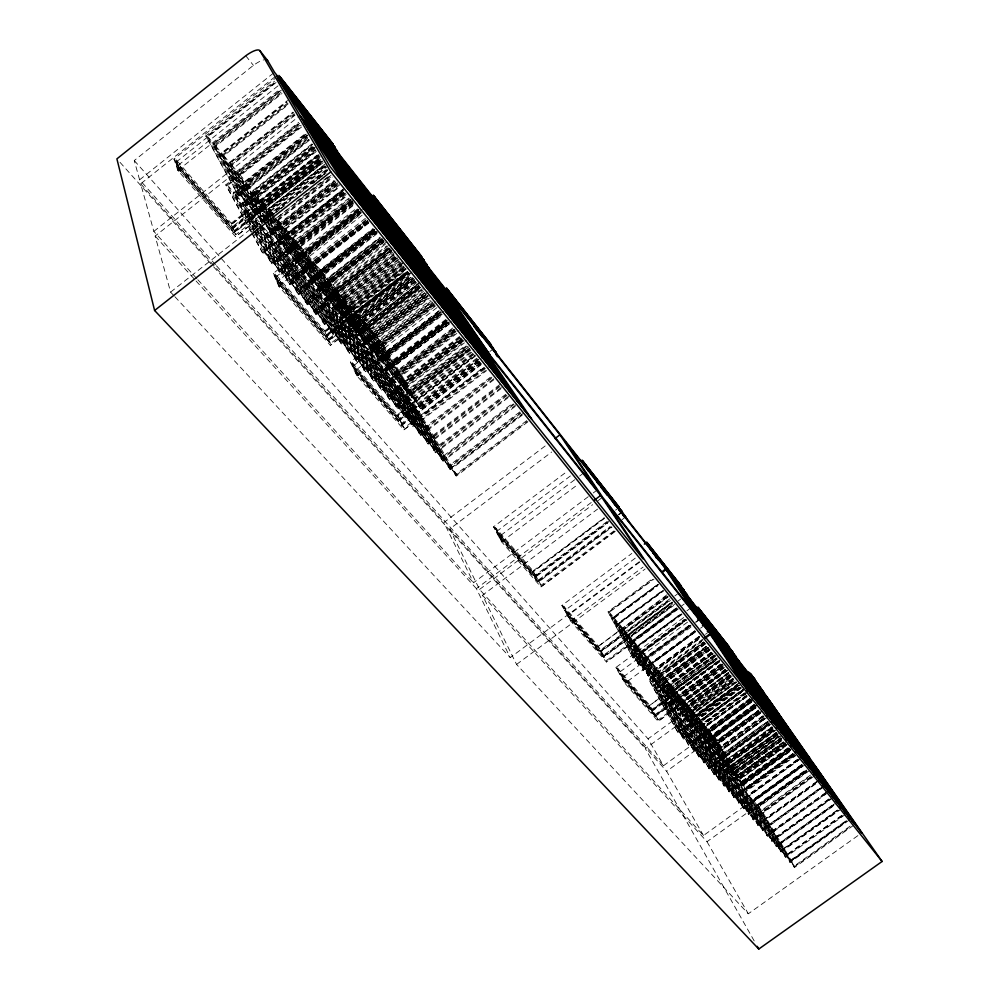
<?xml version="1.0" encoding="UTF-8"?>
<svg xmlns="http://www.w3.org/2000/svg" width="999" height="999" viewBox="0 0 999 999"><rect width="100%" height="100%" fill="white"/><g stroke="black" fill="none" stroke-linecap="round" stroke-linejoin="round"><path stroke-width="0.75" stroke-dasharray="5 3.75" d="M215.472 264.673L139.598 179.808L134.266 160.539L253.409 65.372A17.12 5.145 -39.6 0 1 263.773 59.865M139.598 179.808L273.301 73.227M196.815 278.621L153.834 231.393L140.697 183.804L276.498 75.612M324.912 166.333L235.577 236.688L177.834 170.454L173.951 159.078L275.324 78.309M309.378 140.272L238.823 196.029L238.162 195.292L205.782 135.976L274.5 81.244M319.93 157.717L232.567 226.598L231.256 223.252L176.174 159.815L175.137 160.639L176.211 163.761L232.505 228.846L320.629 159.378M238.823 196.029L206.418 136.701L276.174 81.156M315.209 147.352L245.966 202.023L239.423 194.668L207.605 136.551L276.511 81.681M276.024 82.555L175.225 162.825L234.166 230.644L322.053 161.376M176.211 163.761L177.248 162.937L176.174 159.815M234.166 230.644L232.829 227.26L177.46 163.561L176.423 164.385L177.51 167.557L234.103 232.917L323.127 162.687M278.009 85.839L176.523 166.608L235.776 234.74L324.375 164.96M177.51 167.557L178.546 166.721L177.46 163.561M178.771 167.357L177.735 168.194L178.821 171.391L179.87 170.554L178.771 167.357L234.428 231.318L235.776 234.74M177.834 170.454L279.957 89.198M246.016 204.108L212.737 143.918L280.969 89.635M245.966 202.023L213.936 143.769L281.343 90.135M316.346 151.486L247.302 205.969L246.653 205.232L213.374 144.63L280.469 91.259M281.094 92.22L213.936 145.642L247.302 205.969M214.56 146.353L282.804 92.083M320.904 159.428L254.37 211.875L247.902 204.608L215.759 146.204L281.98 93.544M320.916 161.563L254.42 213.961L253.783 213.237L220.829 153.484L287.575 100.462M254.37 211.875L222.015 153.346L286.676 101.985M287.7 103.047L222.015 155.207L255.707 215.809L221.453 154.196L287.063 102.085M222.64 155.919L288.187 103.871M223.826 155.782L230.02 162.837L262.687 221.641L256.293 214.448L223.826 155.782L288.511 104.42M262.113 223.002L228.833 162.974L292.907 112.15M230.02 162.837L293.219 112.712M261.988 222.352L229.458 163.674L293.606 112.8M294.243 113.774L230.032 164.685L262.537 222.889M230.644 165.397L294.717 114.585M263.112 221.528L231.83 165.26L295.042 115.147M153.834 231.393L300 115.534M173.789 295.529L170.604 292.108L155.132 236.064L298.676 122.365M265.135 223.289L236.775 172.377L299.388 122.777M264.935 220.579L237.962 172.24L299.7 123.352M337.887 183.604L272.24 235.177L271.603 234.478L237.387 173.077L300.075 123.414M299.488 125.312L237.937 174.051L263.998 220.404M251.336 232.243L225.749 184.84L301.174 125.162M265.297 220.367L239.735 174.613L301.486 125.724M251.298 231.668L226.423 185.602L300.961 126.586M251.923 230.157L227.735 185.464L302.585 126.199M265.709 219.33L244.618 181.656L305.644 133.391M266.983 219.28L245.804 181.531L306.094 133.841M345.779 193.469L280.407 244.755L279.782 244.056L245.23 182.342L306.306 134.028M254.533 232.53L233.179 193.157L307.38 134.478M306.943 135.015L245.804 183.366L266.046 219.118M254.395 229.67L234.478 193.032L307.754 135.09M352.747 200.662L272.103 263.848L271.403 263.087L233.853 193.906L307.442 135.789M267.32 219.068L247.602 183.928L306.693 137.213M307.729 137.138L234.478 195.042L253.621 229.832M235.152 195.804L308.142 138.099M254.97 229.683L236.451 195.667L308.516 138.711M238.162 195.292L308.941 139.348M239.423 194.668L308.978 139.698M269.131 220.617L252.422 190.884L311.988 143.844M268.856 217.844L253.609 190.772L312.287 144.418M353.421 203.297L288.461 254.183L287.849 253.496L253.022 191.571L312.637 144.48M312.038 146.391L253.584 192.557L288.461 254.183M254.183 193.232L313.748 146.191M357.804 211.089L279.695 272.215L279.008 271.453L241.82 203.272L313.286 146.853M269.131 217.545L255.369 193.119L312.837 147.752M256.543 227.685L243.132 203.147L313.661 147.465M360.889 211.9L281.106 274.263L280.419 273.501L242.495 204.021L314.136 147.452M314.847 148.551L243.132 205.157L255.732 227.772M243.793 205.906L315.259 149.488M366.171 219.593L288.549 280.257L281.73 272.739L245.092 205.782L315.634 150.112M246.653 205.232L315.921 150.574M247.902 204.608L315.946 150.911M295.204 261.738L260.127 200L317.033 155.107M231.256 223.252L318.007 154.82M271.091 217.17L261.313 199.887L318.544 154.745M361.163 212.962L296.478 263.574L295.866 262.887L260.714 200.674L318.893 154.795M318.344 155.444L230.931 224.825L318.519 155.744M319.543 155.782L261.313 201.711L270.167 217.008M261.9 202.385L320.03 156.543M270.629 215.597L263.087 202.273L319.118 158.092M257.018 225.374L250.387 213.287L320.229 158.217L232.829 227.26M232.243 228.172L320.267 158.779M232.38 228.509L320.704 158.766M368.681 223.102L290.01 284.553L289.335 283.803L251.049 214.023L321.166 158.741M253.783 213.237L321.191 160.102M320.679 160.789L251.686 215.172L290.01 284.553M252.347 215.909L322.202 160.851M258.828 225.212L253.646 215.796L322.677 161.401M234.428 231.318L322.415 161.988M233.828 232.23L322.839 162.013M233.966 232.567L322.752 162.612M273.077 218.406L267.794 209.078L324.475 164.423M272.003 214.31L268.981 208.966L324.775 165.022M272.565 216.746L304.383 272.839L268.369 209.74L325.125 165.047M324.737 166.021L235.577 236.688M325.749 166.009L268.943 210.739L271.803 215.409M269.53 211.401L326.223 166.758M373.614 229.083L310.926 278.209L304.932 271.478L270.717 211.301L326.523 167.357M170.604 292.108L327.622 168.494M261.101 227.26L258.866 223.214L327.197 169.418M327.56 170.055L260.165 223.102L253.646 215.796M377.11 233.629L298.801 294.693L298.139 293.956L259.515 223.938L327.597 170.554M264.548 221.079L271.878 215.322M273.089 214.36L298.726 194.181M299.95 193.219L303.609 190.334M304.832 189.373L314.598 181.693M315.821 180.732L319.48 177.847M320.704 176.885L325.587 173.039M260.14 225.05L263.811 222.153M265.035 221.191L274.825 213.486M276.049 212.525L279.732 209.628M280.956 208.666L285.851 204.807M312.787 183.616L317.682 179.758M318.906 178.796L322.577 175.899M323.801 174.937L326.248 173.014M296.154 201.673L330.394 174.738M310.926 278.209L276.548 217.932L330.919 175.162M331.006 175.374L275.936 218.694L311.651 281.381L312.25 282.055L376.411 232.005M330.444 177.335L276.536 219.73L312.25 282.055M277.123 220.392L332.168 177.098M381.493 238.436L318.718 287.35L312.787 280.694L278.309 220.292L332.692 177.522M384.328 241.845L306.131 302.747L305.469 302.023L267.245 232.992L334.066 180.469M382.942 240.622L306.081 300.512L268.544 232.892L334.428 181.106M385.477 244.081L307.53 304.782L306.868 304.058L267.882 233.716L334.865 181.069M335.552 182.655L270.991 233.379L270.354 232.68L336.001 181.081M335.589 182.18L268.531 234.865L307.53 304.782M269.181 235.589L337.225 182.118M271.603 234.478L337.45 182.742M391.233 250.786L314.722 310.514L308.142 303.271L270.479 235.489L337.6 182.755M318.718 287.35L284.078 226.848L337.999 184.49M383.766 241.471L320.005 291.134L319.418 290.484L283.466 227.597L338.324 184.503M340.172 184.515L284.041 228.596L320.005 291.134M284.615 229.258L339.448 186.189M388.923 247.715L326.411 296.366L320.542 289.785L285.801 229.158L339.735 186.813M342.794 190.709L262.999 253.346L262.3 252.572L344.93 187.7M348.963 198.114L270.629 259.515L263.649 251.823L342.382 190.01M392.619 252.198L314.772 312.737L314.123 312.013L275.562 242.72L343.306 189.548M314.722 310.514L276.86 242.632L343.681 190.185M393.706 254.408L316.146 314.71L315.484 313.998L276.186 243.431L342.894 191.084M343.419 192.457L279.133 242.907L278.509 242.208L343.868 190.909M343.594 192.158L276.823 244.555L316.146 314.71M277.46 245.267L345.217 192.095M279.782 244.056L344.942 192.894M399.388 261.214L323.239 320.354L316.733 313.211L278.758 245.167L344.38 193.681M326.411 296.366L291.508 235.652L345.229 193.519M346.203 194.53L291.508 237.437L327.734 300.187L327.148 299.538L290.334 235.739L326.473 298.364L390.06 248.888M292.07 238.087L346.69 195.242M396.328 256.955L334.066 305.344L328.259 298.838L293.256 237.999L346.99 195.866M350.387 199.338L270.692 261.8L269.992 261.039L349.413 198.789M401.411 261.9L323.301 322.577L322.652 321.865L283.766 252.322L351.111 199.538M323.239 320.354L285.065 252.235L351.261 200.112M271.403 263.087L353.646 198.639M357.605 208.916L279.645 269.942L272.739 262.337L351.074 200.936M352.285 201.398L287.213 252.397L286.601 251.698L351.548 200.799M352.622 201.249L285.065 254.183L324.7 324.6L401.91 264.648M397.452 258.129L334.116 307.342L333.541 306.693L297.727 244.505L352.135 201.885M285.689 254.895L353.047 202.11M287.849 253.496L353.147 202.335M358.841 209.852L295.155 259.703L289.023 252.822L353.134 202.597M407.517 271.366L331.705 330.157L325.287 323.089L286.988 254.807L353.546 202.66M297.727 244.505L335.352 309.103L299.438 246.79L353.846 204.171M403.621 266.071L341.621 314.198L335.876 307.767L300.624 246.716L354.146 204.795M414.735 279.995L330.332 345.367L278.696 286.139L273.289 273.389L357.405 207.53M407.629 271.603L326.411 334.59L324.737 330.919L275.387 274.088L274.4 274.85L275.899 278.359L326.411 336.775L408.466 273.152M279.008 271.453L358.054 209.59M408.853 272.59L331.768 332.355L331.131 331.656L291.933 261.863L358.991 209.378M331.705 330.157L293.219 261.788L358.142 210.989M409.99 274.75L333.129 334.328L332.492 333.629L292.545 262.562L358.529 210.926M404.745 267.233L341.67 316.183L341.096 315.547L305.045 253.159L358.991 210.939M341.621 314.198L306.218 253.072L359.528 211.363M362.275 209.453L275.062 277.585L328.459 339.036L410.739 275.262M281.73 272.739L359.715 211.726M275.899 278.359L276.885 277.585L275.387 274.088M295.866 262.887L360.739 212.138M275.037 219.643L303.084 269.018L297.028 262.225L360.726 212.387M328.459 339.036L326.76 335.327L277.185 278.284L276.199 279.058L277.697 282.605L328.446 341.233L411.201 277.285M415.522 281.368L340.06 339.81L333.716 332.829L295.105 264.298L361.263 212.55M307.954 255.394L313.499 261.688L349.138 323.014L343.444 316.646L307.954 255.394L361.263 213.686M362.2 215.11L276.873 281.83L330.519 343.531L412.874 279.732M277.697 282.605L278.696 281.83L277.185 278.284M278.996 282.542L278.009 283.316L279.533 286.9L280.519 286.126L278.996 282.542L328.796 339.772L330.519 343.531M278.696 286.139L365.759 218.082M340.06 339.81L301.273 271.204L365.921 220.692M367.57 220.816L288.611 282.505L287.937 281.768L366.358 220.392M367.682 220.629L303.147 271.054L273.838 219.743M367.282 221.353L313.461 263.411L350.412 326.748L412.999 278.259M367.045 221.753L301.273 273.139L341.508 344.018L417.994 284.815M303.783 272.153L367.769 222.04M301.885 273.826L368.369 221.915M289.335 283.803L370.816 220.155M374.6 230.207L297.377 290.459L290.634 283.042L368.256 222.402M423.451 291.346L348.364 349.413L342.083 342.507L303.184 273.751L368.806 222.502M419.006 285.377L356.606 333.678L356.044 333.054L319.493 270.267L373.039 228.471M417.907 284.203L356.556 331.705L320.679 270.192L373.339 229.096M424.775 292.57L348.426 351.598L347.802 350.911L307.992 280.644L373.151 229.807M374.038 231.019L310.976 280.22L310.389 279.558L374.538 229.495M425.924 294.705L349.775 353.546L349.151 352.859L308.604 281.331L374.875 229.395M374.288 230.107L320.667 271.94L357.854 335.477L420.192 287.25M321.216 272.565L374.762 230.781M376.248 231.343L297.44 292.707L296.765 291.97L375.05 230.881M374.75 231.356L309.253 282.455L349.775 353.546M425.05 293.119L363.936 340.372L358.366 334.141L322.402 272.502L375.062 231.406M311.651 281.381L375.986 231.194M431.306 301.149L356.556 358.866L350.349 352.048L311.151 283.067L376.76 231.893M298.139 293.956L379.233 230.707M306.081 300.512L299.413 293.182L376.648 232.942M426.136 294.28L363.986 342.332L363.424 341.708L326.648 278.733L379.995 237.15M363.936 340.372L327.822 278.671L380.294 237.774M427.959 295.791L365.209 344.081L364.66 343.456L327.185 279.345L380.557 237.75M432.617 302.36L356.606 361.039L355.994 360.364L315.896 289.885L382.005 238.361M382.617 239.61L318.768 289.36L318.182 288.699L381.93 239.023M356.556 358.866L317.195 289.822L382.392 239.023M433.803 304.533L357.992 363.049L357.38 362.362L316.496 290.559L382.729 238.948M383.479 240.085L317.183 291.733L357.992 363.049M319.418 290.484L383.329 240.684M320.542 289.785L383.316 240.884M305.469 302.023L383.903 240.896M439.123 310.889L364.685 368.281L358.554 361.551L319.081 292.345L383.054 242.507M306.868 304.058L387.6 241.184M370.716 350.237L371.266 350.861L333.716 287.088L386.613 245.904M388.374 245.554L334.253 287.7L333.716 287.088M334.877 288.761L372.515 352.647L334.877 288.761L387.824 247.552M440.422 312.113L364.747 370.442L364.136 369.78L323.751 299.076L388.861 248.639M325.886 297.714L389.373 248.314M364.685 368.281L325.05 299.026L389.972 248.501M441.57 314.223L366.096 372.39L365.484 371.728L324.35 299.737L389.086 249.375M391.034 249.513L325.012 300.886L366.096 372.39M327.148 299.538L390.796 250.012M328.259 298.838L390.784 250.2M325.599 301.548L391.446 250.324M446.778 320.529L372.714 377.56L366.645 370.904L326.898 301.486L391.833 250.974M314.123 312.013L391.67 251.698M315.484 313.998L395.854 251.511M438.948 310.776L378.459 357.417L341.92 295.354L393.993 254.882M441.183 313.736L379.732 361.101L379.195 360.489L341.271 296.016L393.968 255.032M394.63 256.031L341.883 297.04L379.732 361.101M342.407 297.64L396.341 255.719M445.866 319.405L385.614 365.796L380.232 359.765L343.594 297.59L395.666 257.118M448.052 321.753L372.777 379.707L372.165 379.046L331.518 308.142L397.078 257.193M372.714 377.56L332.804 308.092L397.465 257.854M449.25 323.901L374.15 381.693L373.551 381.044L332.105 308.803L396.566 258.704M398.139 259.39L332.792 309.99L374.15 381.693M333.379 310.639L398.951 259.703M454.433 330.082L380.694 386.788L374.7 380.207L334.677 310.602L398.126 261.313M322.652 321.865L399.85 261.913M400.711 263.449L348.214 304.22L347.689 303.621L386.388 368.918L386.925 369.518L448.126 322.402M324.7 324.6L324.051 323.888L404.033 261.788M402.622 263.536L348.851 305.294L386.925 369.518M349.375 305.881L401.885 265.122M452.747 327.997L392.744 374.15L387.4 368.181L350.549 305.844L402.185 265.759M341.096 315.547L403.933 266.783M455.706 331.306L380.756 388.923L380.157 388.274L339.223 317.17L403.171 267.545M456.868 333.404L382.093 390.859L381.506 390.209L339.81 317.819L405.082 267.17M324.737 330.919L405.557 268.207M405.819 268.269L340.472 318.968L382.093 390.859M405.569 268.893L324.388 332.367L405.769 269.231M341.059 319.618L406.243 269.043M461.975 339.51L388.561 395.879L382.629 389.373L342.345 319.568L405.544 270.554M453.808 329.158L392.794 376.086L392.27 375.487L354.595 311.813L406.905 271.241M454.97 330.956L394.006 377.822L355.12 312.4L407.43 271.828M331.131 331.656L407.979 272.065M326.76 335.327L408.042 272.29M326.074 336.039L408.042 272.465M408.091 272.827L355.744 313.436L356.256 314.023L408.566 273.464M326.236 336.401L408.254 272.814M459.54 336.476L399.775 382.392L394.493 376.486L357.43 313.986L410.102 273.152M332.492 333.629L412.112 271.903M328.796 339.772L411.201 275.861M328.109 340.484L410.552 276.586M328.271 340.859L410.764 276.935M410.614 277.385L349.188 324.987L312.312 261.763L350.412 326.748M349.85 326.124L412.562 277.522M356.556 331.705L350.924 325.412L412.55 277.66M411.963 278.434L348.114 327.897L389.997 399.987L464.448 342.857M348.688 328.546L413.611 278.246M469.443 348.913L396.391 404.932L390.522 398.501L349.987 328.509L412.774 279.87M461.638 339.585L401.074 386.089L400.537 385.502L361.426 319.892L413.549 279.52M414.523 279.645L330.332 345.367M414.76 281.144L362.587 321.541L401.074 386.089M363.112 322.128L416.446 280.831M416.87 282.58L340.122 341.995L339.498 341.308L415.959 282.093M341.508 344.018L340.884 343.319L420.142 281.955M342.083 342.507L418.781 283.142M356.044 333.054L418.369 284.802M470.691 350.125L396.441 407.043L395.866 406.406L354.42 334.927L419.056 284.902M471.865 352.197L397.789 408.978L397.202 408.341L354.982 335.564L419.73 285.464M357.854 335.477L357.305 334.852L419.767 286.513L358.366 334.141M419.243 287.512L355.656 336.713L397.789 408.978M467.195 346.203L406.818 392.52L406.306 391.933L368.231 327.934L421.128 287.013M356.231 337.35L420.879 287.325M476.848 358.142L404.108 413.848L398.314 407.492L357.517 337.325L421.278 287.999M422.29 288.611L369.368 329.558L408.029 394.243L468.369 347.977M369.867 330.132L421.553 290.16M472.827 353.371L413.673 398.701L408.504 392.919L371.041 330.095L423.326 289.673M347.802 350.911L423.926 292.045M363.424 341.708L425.512 293.718M349.151 352.859L428.047 291.883M404.158 415.959L361.888 343.668L426.273 293.906M479.295 361.476L405.532 417.932L404.957 417.295L362.462 344.293L426.935 294.455M364.66 343.456L426.873 295.379M473.863 354.533L413.736 400.599L374.95 335.876L427.647 295.155M427.709 295.617L363.161 345.492L405.532 417.932M428.146 295.741L375.449 336.451L374.95 335.876M363.723 346.116L428.121 296.366M484.215 367.332L411.775 422.727L406.044 416.446L365.01 346.091L428.846 296.79M428.096 298.326L376.611 338.112L376.099 337.537L414.972 402.372L414.46 401.798M479.483 361.675L420.554 406.768L415.434 401.049L377.784 338.074L429.632 298.027M484.702 368.044L403.946 429.795L356.818 375.736L350.362 362.075L430.369 300.287M477.335 358.853L399.413 418.581L397.477 414.697L352.36 362.737L351.423 363.474L353.196 367.22L399.438 420.716L478.733 360.015M355.994 360.364L431.78 301.848M371.216 348.901L334.89 287.025L329.508 280.919L365.709 342.744L371.216 348.901L432.092 301.91M485.452 368.544L411.838 424.825L411.263 424.2L369.33 352.36L433.017 303.197M357.38 362.362L435.926 301.735M358.554 361.551L433.841 303.534M433.166 304.308L352.485 366.583L401.748 423.289L480.919 362.712M371.978 352.035L433.903 304.32M353.196 367.22L354.146 366.496L352.36 362.737M434.702 304.645L370.567 354.146L413.174 426.748L486.625 370.604M401.748 423.289L399.8 419.368L354.508 367.245L353.559 367.982L355.357 371.778L401.785 425.437L481.718 364.273M371.128 354.757L435.127 305.369M490.247 377.322L419.343 431.468L413.686 425.262L372.415 354.745L435.651 305.944M437 307.592L354.633 371.128L404.12 428.034L483.916 367.02M355.357 371.778L356.306 371.041L354.508 367.245M356.668 371.803L355.706 372.54L357.53 376.373L358.491 375.636L356.668 371.803L402.147 424.076L404.12 428.034M440.022 311.938L378.521 359.353L377.972 358.741L439.41 311.376M364.136 369.78L439.597 311.601M356.818 375.736L439.847 311.725M491.483 378.534L419.405 433.554L418.843 432.942L376.673 360.939L440.409 311.8M419.343 431.468L377.959 360.926L440.796 312.475M493.868 379.732L420.766 435.527L420.204 434.902L377.222 361.551L441.034 312.362M379.195 360.489L440.746 313.049M365.484 371.728L443.681 311.451M440.584 314.473L377.934 362.762L420.766 435.527M378.484 363.374L442.232 314.248M499.887 384.49L426.873 440.172L421.278 434.041L379.77 363.361L442.632 314.922M446.328 320.005L385.139 367.132L385.676 367.732L446.928 320.567M499.862 386.663L426.935 442.257L426.373 441.645L383.978 369.493L447.452 320.617M372.165 379.046L447.265 321.228M501.048 388.686L428.259 444.168L427.709 443.556L384.515 370.092L446.865 322.103M386.388 368.918L447.702 321.715M387.4 368.181L447.652 321.803M448.838 322.277L385.214 371.253L428.259 444.168M373.551 381.044L451.386 321.129M385.751 371.865L449.25 323.002M505.769 394.318L434.303 448.751L428.758 442.694L387.038 371.853L449.65 323.676M392.27 375.487L453.221 328.609M506.98 395.542L434.365 450.824L433.803 450.224L391.183 377.909L454.283 329.395M508.191 397.614L435.714 452.784L435.164 452.185L391.72 378.509L455.032 329.832M380.157 388.274L454.92 330.794M455.819 331.006L392.445 379.72L435.714 452.784M392.982 380.319L456.093 331.818M381.506 390.209L458.991 330.644M459.865 337.2L399.3 383.728L399.825 384.315L460.427 337.762M514.06 404.383L441.745 459.365L441.208 458.766L398.364 386.301L461.201 338.037M400.537 385.502L462.45 337.974M515.234 406.406L443.069 461.263L442.532 460.676L398.888 386.9L461.8 338.586M462.562 339.722L399.588 388.062L443.069 461.263M463.249 340.721L388.623 398.002L388.037 397.365L463.686 339.273M400.124 388.661L462.987 340.409M519.805 411.913L448.976 465.721L443.556 459.802L401.398 388.661L463.511 340.984M389.997 399.987L389.41 399.35L466.57 340.122M406.768 390.609L369.405 327.909L364.285 322.09L401.536 384.765L406.768 390.609L466.158 345.042M406.306 391.933L466.633 345.654M520.979 413.136L449.038 467.769L448.501 467.182L405.444 394.58L468.044 346.566M408.029 394.243L407.517 393.668L467.944 347.315M522.215 415.184L450.387 469.717L449.85 469.13L405.969 395.167L468.631 347.115M469.418 348.289L406.693 396.378L450.387 469.717M407.23 396.965L469.83 348.963M395.866 406.406L469.942 349.625M526.76 420.604L456.231 474.113L450.861 468.256L408.504 396.978L470.242 349.65M397.202 408.341L474.001 349.475M473.314 353.983L413.211 400.025L413.736 400.599M527.922 421.815L456.281 476.148L455.756 475.574L412.487 402.822L474.837 355.057M397.477 414.697L474.612 355.619M475.424 355.594L397.115 416.046L475.974 355.644M399.051 419.93L478.271 359.278M399.238 420.329L478.509 359.64M489.885 351.473L493.606 348.626M404.957 417.295L481.431 358.766M480.507 362.824L420.604 408.666L420.092 408.091L479.957 362.287M401.386 424.637L481.381 363.449M401.586 425.037L480.257 364.847M484.065 367.994L403.946 429.795M413.174 426.748L412.599 426.123L488.748 367.919M418.843 432.942L491.92 377.135M420.204 434.902L496.028 377.035M426.373 441.645L499.15 386.163M427.709 443.556L503.184 386.026M433.803 450.224L506.268 395.042M435.164 452.185L510.327 394.967M441.683 457.305L399.637 386.301L394.268 380.319L436.213 451.311L441.683 457.305L512.862 403.171M441.208 458.766L513.361 403.896M442.532 460.676L517.357 403.771M448.501 467.182L520.304 412.637M450.861 468.256L521.703 414.46M449.85 469.13L524.35 412.562M455.756 475.574L527.26 421.328M588.261 496.69L473.501 582.767L443.918 522.502L546.366 445.067M801.198 765.097L703.458 835.539L479.557 589.422L449.737 528.995L551.685 452.01M615.159 531.505L540.921 586.9L501.598 541.808L493.531 526.835L567.32 471.266M607.042 521.553L535.414 575.087L533.091 570.904L495.354 527.435L494.493 528.096L496.715 532.205L535.501 577.11L607.567 523.264M570.379 475.949L496.191 531.768L538.236 580.169L610.227 526.398M496.715 532.205L497.589 531.555L495.354 527.435M538.236 580.169L535.889 575.936L498.026 532.38L497.152 533.041L499.4 537.2L538.324 582.192L612 527.172M574.7 479.745L498.888 536.763L541.071 585.289L614.685 530.344M579.67 476.011L582.155 474.138M499.4 537.2L500.274 536.538L498.026 532.38M500.736 537.375L499.85 538.036L502.122 542.232L503.009 541.57L500.736 537.375L538.711 581.018L541.071 585.289M501.598 541.808L578.009 484.378M593.256 492.944L596.99 490.134M639.335 561.688L510.239 657.604L476.373 588.611L591.895 502.022M479.557 589.422L592.669 504.67M597.639 500.949L602.609 497.215M857.891 835.639L748.301 913.785L516.57 664.422L482.455 595.279L597.564 509.103M533.091 570.904L604.22 517.719M604.145 518.069L532.717 572.077L604.407 518.469M615.534 510.139L619.243 507.367M535.039 576.273L608.279 521.528M535.889 575.936L607.567 522.365M535.264 576.685L608.541 521.928M618.481 514.51L622.202 511.725M618.743 514.91L622.477 512.125M537.849 581.343L610.214 527.297M538.711 581.018L610.764 527.197M538.086 581.768L611.738 526.773M621.99 519.717L625.736 516.92M614.885 531.093L540.921 586.9M678.296 608.99L606.418 662.012L570.566 620.903L561.875 605.481L631.818 553.446M669.929 598.751L600.536 650.024L598.064 645.729L563.623 606.056L562.787 606.68L565.184 610.926L600.636 651.985L670.416 600.449M635.264 558.154L564.747 610.576L603.533 655.219L673.264 603.733M565.184 610.926L566.021 610.302L563.623 606.056M603.533 655.219L601.036 650.886L566.495 611.151L565.659 611.775L568.081 616.058L603.646 657.192L673.751 605.444M639.76 562.137L567.644 615.709L606.555 660.476L677.047 608.466M568.081 616.058L568.918 615.434L566.495 611.151M569.405 616.296L568.568 616.92L571.003 621.253L571.853 620.629L569.405 616.296L604.033 656.093L606.555 660.476M570.566 620.903L643.056 567.095M516.57 664.422L645.142 569.005M685.826 619.293L633.266 657.991L632.804 657.429L607.954 611.775L653.059 578.359M633.266 657.991L608.403 612.325L652.659 579.532M688.923 625.449L638.386 662.637L633.766 656.967L609.34 612.225L654.033 579.108M690.709 625.724L638.361 664.235L612.874 617.594L657.829 584.315M638.361 664.235L612.824 617.769L657.979 584.34M638.386 662.637L613.761 617.682L658.378 584.652L613.261 618.319L612.824 617.769M694.904 630.781L643.468 668.606L638.873 662.961L614.26 618.044L657.567 585.976M695.616 631.843L643.443 670.192L642.981 669.63L617.707 623.563L662.712 590.272M643.468 668.606L618.643 623.463L663.124 590.571M663.149 590.684L618.144 624.1L617.707 623.563M699.787 636.887L648.526 674.537L643.955 668.93L619.143 623.851L663.548 590.996M666.982 594.78L597.677 646.815L667.107 595.504M667.432 596.166L622.564 629.32L648.039 675.574L700.174 637.237M667.844 596.478L623.051 629.67L648.513 675.873L700.536 637.662M667.719 596.815L623.001 629.87L622.614 629.133L648.501 676.136L700.499 637.936M704.62 642.919L653.533 680.419L648.988 674.837L623.988 629.582L668.256 596.865M600.149 651.123L669.854 599.625M674.837 595.941L677.334 594.105M601.036 650.886L670.479 599.587M600.399 651.548L670.142 600.037M705.331 643.968L653.508 682.005L627.434 634.852L671.965 601.972M653.508 682.005L627.384 635.027L672.115 602.01M653.533 680.419L628.334 634.952L672.265 602.497M672.402 602.659L627.822 635.564L627.384 635.027M709.427 648.925L658.516 686.276L653.995 680.731L628.808 635.302L672.689 602.909M603.134 656.318L673.201 604.607M678.196 600.911L680.706 599.063M604.033 656.093L673.826 604.57M603.384 656.755L674.725 604.095M709.964 650.112L658.491 687.849L632.217 640.521L676.61 607.767M658.491 687.849L632.18 640.721L676.773 607.817M710.014 649.8L658.491 687.574L632.642 641.046L677.172 608.204M714.198 654.882L663.448 692.057L658.965 686.55L633.578 640.971L677.322 608.703M676.773 609.49L606.418 662.012M681.73 605.831L684.203 604.008M715.971 655.144L663.423 693.643L636.975 646.153L679.994 614.447M663.423 693.643L636.937 646.341L680.144 614.485M718.943 660.801L668.356 697.826L663.898 692.357L637.874 646.266L681.543 614.085M681.78 613.973L637.362 646.877L636.937 646.341M681.942 614.472L638.336 646.603L642.607 651.885L668.356 697.826M686.925 610.789L689.422 608.953M622.739 679.133L623.551 678.533L626.123 682.929L625.299 683.541L615.809 667.544L684.178 617.17M616.683 668.693L617.482 668.094L649.425 704.894L652.01 709.253L718.518 660.564M632.804 657.429L684.028 619.705M633.766 656.967L684.39 619.667M641.67 651.947L685.976 619.318M642.107 652.26L686.138 619.817M685.976 620.154L642.095 652.484L641.683 651.735L668.331 699.4L667.894 698.863M723.476 666.783L673.214 703.533L668.781 698.089L643.044 652.197L686.513 620.179M687.524 622.14L618.818 672.727L655.132 714.535L722.152 665.509M619.692 673.888L620.504 673.289L652.522 710.127L655.132 714.535M688.973 625.861L637.924 663.423L638.386 663.998L690.759 625.449L647.29 657.429L673.214 703.533M637.899 663.673L690.272 625.187M695.529 622.152L699.437 619.305M728.146 672.614L678.059 709.215L673.651 703.808L647.739 657.754L691.071 625.874M696.028 622.227L698.501 620.404M690.896 627.172L621.865 677.971L658.279 719.854L726.123 670.142M694.804 630.844L651.023 663.036L651.435 663.561M693.893 631.992L643.019 669.405L643.468 669.967L695.679 631.593M642.981 669.63L694.068 632.092M695.054 631.493L624.924 683.254L658.141 721.34L727.047 670.991M732.766 678.396L682.841 714.847L678.471 709.465L652.384 663.261L695.591 631.505M700.586 628.184L704.307 625.449M733.466 679.445L682.829 716.408L655.656 668.306L699.088 636.388M699.288 636.438L655.644 668.506L656.056 669.03M699.7 636.763L656.068 668.818L655.656 668.306M705.444 634.303L709.165 631.58M740.446 687.162L678.121 732.579L677.634 731.992L648.513 678.97L702.434 639.372M678.121 732.579L648.975 679.532L702.984 639.872M744.292 692.981L683.441 737.312L678.621 731.43L649.999 679.47L703.371 640.284M704.008 642.669L660.664 674.487L660.239 673.726L703.546 641.945M660.252 673.963L703.758 642.02M660.664 674.25L704.108 642.345M704.27 642.856L661.6 674.188L665.746 679.308L692.344 725.986L743.181 688.935M653.059 681.443L705.019 643.294M705.381 643.706L653.521 681.755L653.071 681.206M747.552 692.344L683.428 739.048L653.583 684.902L707.329 645.479M706.231 646.54L653.583 685.177L654.045 685.739L706.593 647.19M745.604 693.381L683.391 738.673L654.045 685.464L706.618 646.89M749.862 698.825L688.686 743.368L683.89 737.537L655.069 685.401L707.017 647.302M742.444 691.021L692.332 727.547L664.81 679.145L707.979 647.489M692.332 727.547L664.81 679.37L708.191 647.552M708.541 647.889L665.222 679.657L664.81 679.145M708.428 648.189L665.222 679.882L664.81 679.37M746.478 695.516L697.04 731.518L692.744 726.236L666.158 679.607L708.703 648.401M709.452 649.325L658.041 687.025L658.491 687.574M658.041 687.3L709.802 649.263M752.559 698.613L688.673 745.104L658.641 690.809L712.187 651.56M688.673 745.104L658.628 691.071L712.349 651.698M711.488 652.971L659.09 691.37L658.641 690.809M711.45 653.246L659.078 691.633L658.628 691.071M746.99 696.703L697.04 733.066L669.33 684.502L712.087 653.171M712.599 653.059L660.114 691.32L664.66 696.902L693.893 749.412L754.57 705.269M747.015 696.315L696.99 732.754L669.742 685.014L712.936 653.358M712.562 653.895L669.755 685.264L669.342 684.752M751.485 702.309L701.698 738.523L701.261 737.999L670.679 684.964L713.099 653.883M714.572 655.232L662.986 692.831L663.436 693.381L714.784 655.769M662.974 693.094L714.397 655.419M715.671 656.368L649.038 705.918L715.546 657.217M757.554 704.857L693.893 751.136L663.636 696.665L715.771 658.478M717.182 657.742L663.636 696.952L664.098 697.502L716.283 659.29M674.263 690.584L673.838 689.847L716.47 658.641M756.043 705.731L693.843 750.761L664.085 697.215L716.957 658.516M674.25 690.359L717.132 659.028M759.203 711.688L699.063 755.381L694.33 749.625L665.109 697.165L716.92 659.34M675.187 690.309L679.258 695.341L706.33 742.432L702.085 737.2L675.187 690.309L717.469 659.34M719.467 661.987L652.135 711.163L651.61 710.289L719.829 660.351M718.955 661.188L667.881 698.576L668.319 699.113L719.505 661.663M652.522 710.127L719.13 661.238M651.872 710.726L718.88 661.688M755.956 707.891L706.33 743.968L678.309 695.142L720.803 664.048M762.487 711.026L699.05 757.105L668.606 702.484L721.053 664.135M699.05 757.105L668.606 702.759L720.729 664.622M721.378 664.422L678.708 695.641L678.309 695.142M722.339 664.06L669.055 703.046L668.606 702.484M699.063 755.381L669.63 702.709L722.227 664.235M722.314 664.347L669.055 703.308L668.606 702.759M764.123 717.831L704.195 761.338L699.487 755.606L670.079 702.996L721.353 665.484M722.602 667.195L655.257 716.458L654.732 715.571L723.276 665.434M658.279 719.854L655.656 715.409L722.727 666.358M654.994 716.008L723.563 665.858M724.163 667.844L673.201 705.107L672.752 704.557L724.213 667.532M760.389 713.423L710.926 749.35L682.754 700.411L725.124 669.43M725.361 669.505L682.767 700.649L683.179 701.148M760.414 713.061L710.876 749.05L683.154 700.911L725.699 669.805M767.394 717.182L704.183 763.049L673.526 708.254L725.786 669.842M764.759 718.656L704.12 762.649L673.975 708.803L726.997 670.192M726.922 670.416L658.141 721.34M727.347 670.491L674.999 708.753L679.47 714.235L709.677 767.407L714.322 773.064L772.589 730.856M728.321 672.876L677.572 709.952L678.021 710.489L728.858 673.338M678.471 709.465L728.483 672.914M728.521 673.039L677.597 710.252L678.046 710.789L728.833 673.676M764.622 719.08L715.496 754.72L687.162 705.631L729.395 674.775M729.657 674.874L687.187 705.893L687.587 706.393L729.869 675.511M730.082 675.199L687.562 706.118L687.162 705.631M732.417 680.993L691.545 710.826L720.017 760.027L688.486 706.081L730.394 675.474M772.215 723.276L709.265 768.918L678.433 713.998L731.118 675.511M709.265 768.918L678.446 714.273L730.057 676.573M730.419 676.897L678.87 714.535L678.433 713.998M730.381 677.222L678.883 714.822L678.446 714.273M732.067 676.398L679.894 714.497L684.34 719.942L714.71 773.226L719.317 778.845L778.571 735.963M752.359 700.948L663.473 765.746L648.064 738.848L731.181 678.159M733.116 678.708L682.379 715.596L682.816 716.121L733.491 679.133M733.154 678.821L682.392 715.871L682.829 716.408M691.57 711.076L733.915 680.182M691.945 711.325L734.228 680.456M734.078 680.706L691.97 711.575L691.545 710.826M773.338 729.969L724.537 765.321L724.113 764.822L692.881 711.288L734.39 680.993M777.06 729.32L714.322 774.762L683.279 719.667L734.54 682.255M714.322 774.762L683.316 719.979L736.013 681.53M736.35 681.817L683.728 720.217L683.279 719.667M754.183 940.921L645.354 748.663L736.45 682.18M736.738 682.242L684.74 720.179L689.16 725.586L719.317 778.845M738.623 683.241L687.612 720.454L683.266 715.097M738.611 683.616L687.137 721.166L687.574 721.703L737.924 684.977M724.537 765.321L695.891 715.983L737.874 685.351L687.599 722.002L687.175 721.478L737.599 684.69M738.149 685.464L695.928 716.258L696.328 716.745L739.597 685.202M738.448 685.726L696.291 716.47L695.891 715.983M777.659 735.339L728.995 770.566L728.583 770.054L697.227 716.433L739.859 685.339M677.634 731.992L739.397 686.962M678.621 731.43L739.585 686.975M781.83 735.301L719.317 780.544L688.136 725.624L740.659 687.324M740.996 687.624L688.548 725.873L688.111 725.324L719.317 780.544M741.058 687.762L688.573 726.161L688.136 725.624M783.341 741.92L724.3 784.615L719.717 779.033L689.572 725.836L741.258 688.161M743.506 689.235L691.87 726.723L692.295 727.26L743.581 689.797M691.895 727.01L743.418 689.472M728.995 770.566L700.224 721.116L743.056 689.897M742.644 690.971L700.624 721.603L700.224 721.116M743.531 690.621L700.649 721.865L700.262 721.378M781.942 740.696L733.441 775.786L733.041 775.274L701.548 721.578L742.819 691.508M745.054 692.919L682.916 738.099L683.391 738.673M745.866 692.619L682.954 738.461L683.428 739.048M724.3 784.615L693.955 731.218L745.554 693.643M788.049 747.801L729.22 790.309L724.662 784.764L694.355 731.43L745.866 693.905M733.441 775.786L704.507 726.198L747.215 695.092M746.453 695.891L696.553 732.217L696.99 732.754M746.628 695.891L697.427 731.73L701.698 736.975L752.072 700.324M746.815 696.166L696.603 732.542L697.04 733.066M781.305 739.635L733.441 774.262L705.494 726.448L746.69 696.453M791.295 747.152L729.22 792.007L697.652 736.5L749.65 698.663M750.199 699.113L688.174 744.18L688.648 744.755L749.987 700.112M693.893 749.412L689.135 743.618L750.137 699.362M688.199 744.517L750.886 698.9M792.744 753.671L734.128 795.991L729.595 790.471L699.1 737.012L750.461 699.637M751.348 700.262L708.778 731.243L737.749 780.581L786.201 745.566M751.66 700.374L709.228 732.017M709.165 731.73L751.947 700.599M752.21 700.611L701.223 737.699L701.648 738.224L751.523 701.947M701.261 737.999L751.198 701.673M797.227 752.135L734.128 797.677L702.359 742.02L754.033 704.445M734.128 797.677L702.422 742.357L754.432 704.532M754.732 704.782L702.796 742.544L702.359 742.02M734.128 795.991L703.446 742.332L754.695 705.057M754.994 705.306L693.368 750.187L693.843 750.761M694.33 749.625L755.456 705.394M755.881 705.144L693.418 750.561L693.893 751.136M755.768 705.506L713.074 736.55L755.956 706.143M703.458 835.539L666.645 771.265L755.294 706.842M755.594 707.08L705.843 743.119L706.268 743.643L755.981 707.517M755.681 707.267L705.906 743.456L706.33 743.968M800.599 758.84L738.973 803.283L707.055 747.514L758.553 710.102M758.803 710.264L707.105 747.839L707.529 748.363L759.215 710.701M798.238 759.989L738.885 802.884L707.492 748.051L759.115 710.526M805.206 764.622L743.805 808.878L708.503 748.026L759.852 710.601M759.04 711.862L717.282 741.533L746.565 791.158L795.679 755.719M759.54 711.987L698.538 756.168L699.013 756.743L760.938 711.85M698.576 756.53L759.577 712.225M710.926 747.814L683.703 700.611L679.645 695.591L706.705 742.619L710.926 747.814L760.976 711.463M743.805 808.878L711.7 752.959L763.036 715.684M763.311 715.883L711.763 753.296L712.2 753.82L763.586 716.52M763.598 716.121L712.125 753.483L711.7 752.959M806.543 770.991L748.576 812.724L744.13 807.304L713.149 753.458L763.998 716.558M764.235 718.119L703.658 762.087L704.12 762.649M768.98 723.9L709.265 767.207L704.595 761.513L764.435 718.094M704.183 763.049L703.721 762.474L764.535 718.318M809.777 770.341L748.588 814.397L716.333 758.378L766.245 722.165M767.756 721.44L716.383 758.703L716.807 759.228L768.156 721.877M768.056 721.69L716.758 758.903L716.333 758.378M811.101 776.673L753.333 818.231L748.913 812.849L717.769 758.89L768.456 722.127M715.846 753.358L720.029 758.503L768.518 723.338M769.717 722.814L719.542 759.203L719.967 759.715L769.03 724.138M719.605 759.515L768.743 723.888M769.305 724.175L708.741 767.981L709.215 768.543L769.63 724.737M708.803 768.343L769.305 724.475M814.322 776.036L753.333 819.904L720.903 763.736L771.915 726.773M772.19 726.985L720.991 764.085L721.403 764.61L772.464 727.609M811.712 777.372L753.221 819.455L721.328 764.247L771.216 728.096M772.726 727.734L722.352 764.247L726.56 769.417L758.353 823.788L762.712 829.108L820.092 787.899M720.379 758.691L724.537 763.798L772.864 728.771M773.139 728.983L724.038 764.472L724.45 764.972L773.363 729.545M724.113 764.822L773.101 729.332M773.938 730.219L713.786 773.8L714.248 774.362L774.45 730.756M714.71 773.226L774.075 730.219M713.86 774.2L774.15 730.519M726.56 769.417L776.847 732.991L725.961 769.929L725.474 769.08L776.31 732.267M725.536 769.417L776.573 732.454M776.86 732.692L725.886 769.592L757.929 824.912L816.183 783.041M777.122 733.229L726.91 769.592L731.093 774.737L762.712 829.108M724.862 763.96L728.995 769.03L778.271 733.353M778.546 733.591L728.521 769.717L728.92 770.229L777.684 734.939M728.583 770.054L777.409 734.715M778.745 736.213L718.793 779.607L719.255 780.169L779.245 736.75M719.717 779.033L778.87 736.213M718.855 779.982L778.945 736.5M824.537 786.388L762.724 830.756L729.982 774.362L780.494 737.811M780.943 737.924L730.069 774.737L730.494 775.249L782.317 737.749M821.915 787.712L762.599 830.306L730.406 774.874L781.206 738.124M825.773 792.544L767.357 834.465L763.024 829.182L731.418 774.874L781.48 738.661M781.555 739.834L732.941 774.924L733.353 775.424L781.955 740.271M733.041 775.274L781.705 740.072M783.491 742.145L723.751 785.339L724.213 785.901L783.99 742.669M724.662 784.764L783.616 742.132M786.588 741.27L724.3 786.313L723.838 785.751L783.716 742.457M827.696 792.831L767.369 836.113L734.49 779.632L784.839 743.231M785.139 743.418L734.565 779.982L734.977 780.494L785.551 743.868M825.099 794.168L767.244 835.688L734.902 780.144L785.401 743.631M785.813 744.08L735.913 780.144L740.047 785.226L772.252 839.872L776.535 845.092L833.266 804.445M733.766 774.4L737.849 779.432L786.812 744.03M787.05 744.218L737.349 780.082L737.749 780.581M787.2 744.48L737.437 780.444L737.849 780.943L786.201 746.003M788.336 748.039L728.696 791.058L729.145 791.608L788.723 748.563M788.436 748.338L728.771 791.445L729.22 792.007M833.366 797.464L771.977 841.47L738.935 784.852L789.123 748.588M789.447 748.8L739.035 785.226L739.447 785.726L789.859 749.25M789.697 748.988L739.347 785.351L738.935 784.852M790.097 749.425L740.359 785.364L744.48 790.409L776.535 845.092M791.021 749.3L742.22 784.552L738.161 779.557M790.933 749.65L741.72 785.202L742.12 785.701L790.421 750.823M793.968 755.431L746.553 789.647L742.519 784.69L790.022 750.386M790.172 750.649L741.82 785.576L742.22 786.076L791.483 750.486M792.819 753.933L733.578 796.702L734.028 797.252L793.706 754.133M797.639 759.215L738.973 801.598L734.477 796.116L793.006 753.858M733.678 797.127L793.406 753.933M793.968 754.332L743.78 790.546L743.368 790.047L776.548 846.74L836.475 803.82M793.955 754.757L743.868 790.908L743.456 790.396M842.07 808.378L781.106 852.01L744.792 790.559L794.38 754.769M795.466 755.082L746.166 790.659L746.565 791.158M797.964 759.44L738.436 802.334L738.885 802.884M798.189 759.602L748.176 795.679L747.764 795.179L781.106 852.01M797.726 760.039L738.523 802.734L738.973 803.283M845.092 814.66L785.601 857.204L749.188 795.691L798.463 760.152M801.835 764.46L752.122 800.286L785.439 856.73L785.014 856.205L842.12 815.359M802.172 764.685L752.235 800.674L752.647 801.173M752.534 800.786L801.148 765.746M739.335 801.747L743.793 807.192L801.972 765.284M802.447 765.234L743.244 807.891L743.693 808.441L802.597 765.983M802.672 765.396L753.546 800.798L757.579 805.768L790.047 860.738L846.215 820.604M743.356 808.328L802.359 765.821M849.362 820.004L790.072 862.374L756.455 805.356L805.843 769.779M805.107 770.803L756.568 805.743L756.98 806.243L806.618 770.454M482.455 595.279L707.005 841.707L806.568 770.054M853.596 825.299L794.505 867.494L757.866 805.868L806.842 770.604M806.792 771.178L748.039 813.436L748.476 813.973L807.18 771.715M806.93 771.528L748.139 813.848L748.588 814.397M810.489 775.087L760.876 810.788L794.505 867.494M761.275 811.275L810.763 775.636M811.325 776.822L752.771 818.918L753.221 819.455M811.488 777.222L752.896 819.367L753.333 819.904M816.857 781.393L758.029 823.676L753.646 818.318L722.002 764.085L717.769 758.89M817.095 781.568L757.492 824.375L757.929 824.912M817.232 781.942L757.604 824.799L758.041 825.336L820.054 780.768M820.304 788.036L762.162 829.769L762.599 830.306M821.69 787.574L762.299 830.231L762.724 830.756M825.973 792.719L766.807 835.152L767.244 835.688M824.874 794.018L766.932 835.589L767.369 836.113M828.895 799L771.965 839.822L767.657 834.565L735.576 779.982L731.418 774.874M829.095 799.113L771.403 840.471L771.84 840.996L830.743 798.763M829.295 799.537L771.553 840.946L771.977 841.47M834.602 803.783L775.986 845.778L776.41 846.29L833.878 805.132M833.666 804.994L776.123 846.215L776.548 846.74M776.822 845.179L781.081 850.374L837.624 809.889M837.811 809.989L780.519 851.011L780.943 851.535L838.211 810.539M780.669 851.485L838.024 810.439M841.932 815.271L785.576 855.569L781.355 850.411M842.457 815.946L785.177 856.692L785.601 857.204M846.39 820.679L789.485 861.375L789.897 861.887L846.727 821.265M846.565 821.19L789.647 861.862L790.072 862.374M790.296 860.763L794.48 865.871L850.461 825.898M794.08 866.982L850.811 826.485M174.85 296.666L510.239 657.604M155.132 236.064L195.03 279.845M196.079 281.006L476.373 588.611M197.864 279.77L473.501 582.767M412.487 402.822L456.281 476.148M342.345 319.568L348.127 326.024L388.561 395.879M323.751 299.076L324.35 299.737M349.987 328.509L355.706 334.902L396.391 404.932M331.518 308.142L332.105 308.803M357.517 337.325L363.174 343.644L404.108 413.848M339.223 317.17L339.81 317.819M365.01 346.091L370.617 352.347L411.775 422.727M354.42 334.927L354.982 335.564M372.415 354.745L377.959 360.926M361.888 343.668L362.462 344.293M379.77 363.361L385.252 369.48L426.873 440.172M387.038 371.853L392.47 377.909L434.303 448.751M369.33 352.36L412.599 426.123M401.398 388.661L406.718 394.58L448.976 465.721M408.504 396.978L413.761 402.834L456.231 474.113M140.697 183.804L443.918 522.502M449.737 528.995L666.645 771.265M120.03 162.35L212.612 265.672M213.649 266.833L645.354 748.663M225.749 184.84L226.423 185.602M233.179 193.157L233.853 193.906M263.936 227.735L268.544 232.892M241.82 203.272L242.495 204.021M270.479 235.489L276.86 242.632M250.387 213.287L251.049 214.023M278.758 245.167L285.065 252.235M258.866 223.214L259.515 223.938M286.988 254.807L293.219 261.788M267.245 232.992L267.882 233.716M295.105 264.298L301.273 271.204M378.459 357.417L373.014 351.311L336.601 289.31L341.92 295.354M275.562 242.72L276.186 243.431M303.184 273.751L309.29 280.582L348.364 349.413M283.766 252.322L324.051 323.888M291.933 261.863L292.545 262.562M311.151 283.067L317.195 289.822M293.194 263.686L333.129 334.328M319.081 292.345L325.05 299.026M326.898 301.486L332.804 308.092M307.992 280.644L308.604 281.331M334.677 310.602L340.522 317.133L380.694 386.788M315.896 289.885L316.496 290.559M216.508 265.834L663.473 765.746M266.408 226.236L270.929 231.318L265.684 221.915M227.735 185.464L234.478 193.032M236.451 195.667L243.132 203.147M245.092 205.782L251.686 213.174L258.329 225.25M134.266 160.539L648.064 738.848M319.493 270.267L357.305 334.852M343.594 297.59L348.863 303.584L385.614 365.796M350.549 305.844L355.781 311.763L392.744 374.15M327.797 280.369L365.209 344.081M357.43 313.986L362.6 319.855L399.775 382.392M341.271 296.016L340.746 295.404L377.972 358.741M371.041 330.095L376.123 335.851L413.673 398.701M377.784 338.074L382.804 343.781L420.554 406.768M368.231 327.934L407.517 393.668M231.83 165.26L237.962 172.24M205.782 135.976L206.418 136.701M212.737 143.918L213.374 144.63M239.735 174.613L245.804 181.531M247.602 183.928L253.609 190.772M220.829 153.484L221.453 154.196M228.833 162.974L229.458 163.674M255.369 193.119L261.313 199.887M236.775 172.377L237.387 173.077M263.087 202.273L268.981 208.966M244.618 181.656L245.23 182.342M270.717 211.301L276.548 217.932M252.422 190.884L253.022 191.571M278.309 220.292L284.078 226.848M260.127 200L260.714 200.674M285.801 229.158L291.508 235.652M267.794 209.078L268.369 209.74M293.256 237.999L298.913 244.418L334.066 305.344M300.624 246.716L306.218 253.072M283.466 227.597L282.892 226.948L318.182 288.699M320.679 270.192L315.197 263.961L350.924 325.412M322.402 272.502L327.822 278.671M298.876 246.154L299.438 246.79M305.045 253.159L342.932 317.994L306.218 254.832M207.605 136.551L213.936 143.769M215.759 146.204L222.015 153.346M173.951 159.078L232.567 226.598M273.289 273.389L326.411 334.59M350.362 362.075L399.413 418.581M493.531 526.835L535.414 575.087M561.875 605.481L600.536 650.024M615.809 667.544L652.01 709.253M651.61 710.289L619.193 673.014L620.004 672.414L617.482 668.094M623.551 678.533L655.656 715.409M654.732 715.571L622.24 678.246L623.051 677.659L620.504 673.289M790.047 860.738L785.838 855.606L753.246 800.686L749.188 795.691M713.149 753.458L717.407 758.691L748.576 812.724M708.503 748.026L712.786 753.283L743.793 807.192M699.1 737.012L703.446 742.332M694.355 731.43L698.713 736.787L729.22 790.309M689.572 725.836L693.955 731.218M648.051 675.312L648.501 676.136M697.652 736.5L729.145 791.608M670.079 702.996L674.575 708.503L704.595 761.513M693.368 731.78L692.894 730.918L724.3 786.313M665.109 697.165L669.63 702.709M655.069 685.401L659.652 691.021L689.135 743.618M649.999 679.47L654.607 685.114L683.441 737.312M674 709.103L673.551 708.553L703.721 762.474M729.332 769.218L733.441 774.262M711.3 748.026L715.496 753.184L688.124 705.856L684.09 700.861L715.072 754.208M757.866 805.868L761.887 810.801L794.48 865.871M692.344 725.986L688.011 720.679L661.188 673.913L657.005 668.756L687.175 721.478M715.009 753.87L715.496 754.72M744.792 790.559L748.888 795.579L781.081 850.374M670.679 684.964L674.787 690.034L701.698 736.975M666.158 679.607L670.279 684.702L697.04 731.518M652.384 663.261L656.58 668.443L682.841 714.847M647.739 657.754L651.96 662.974L678.059 709.215M643.044 652.197L647.29 657.429M633.578 640.971L637.874 646.266M628.808 635.302L633.129 640.634L658.516 686.276M619.143 623.851L623.513 629.233L648.526 674.537M623.988 629.582L628.334 634.952M614.26 618.044L618.643 623.463M636.975 646.153L663.436 693.381M609.34 612.225L613.761 617.682M618.206 623.938L617.769 623.401L643.443 670.192M714.322 736.713L718.206 741.52L746.553 789.647M701.548 721.578L705.494 726.448M697.227 716.433L701.186 721.34L728.995 769.03M688.486 706.081L692.507 711.038L720.029 758.503M692.881 711.288L696.865 716.221L724.537 763.798M713.011 736.251L742.12 785.701M245.779 55.782L253.409 65.372M420.604 408.666L381.63 343.806L420.092 408.091M742.519 784.69L713.998 736.525L710.102 731.705L742.22 786.076M737.849 779.432L709.765 731.505L705.831 726.648L737.849 780.943M725.474 769.08L758.041 825.336M389.41 399.35L346.84 326.061L388.037 397.365M738.973 801.598L708.129 747.814L703.82 742.532L734.477 796.116M707.005 841.707L748.301 913.785M673.838 689.847L701.698 738.523M275.362 218.032L310.389 279.558M660.239 673.726L687.599 722.002M692.931 731.243L723.838 785.751M273.651 220.916L297.028 262.225M271.84 218.494L295.155 259.703M270.916 218.344L296.478 263.574M340.884 343.319L299.987 271.278L339.498 341.308M678.021 710.489L651.023 662.812L678.046 710.789M269.905 218.906L289.023 252.822M269.618 219.206L287.163 250.349L280.969 243.394L268.082 220.417M269.892 221.965L286.601 251.698M673.189 704.832L646.378 657.305L673.201 705.107M267.732 220.629L279.071 240.846L272.814 233.816L266.046 221.716M266.808 220.467L280.407 244.755M268.719 224.713L278.509 242.208M264.747 221.753L272.24 235.177M265.884 224.638L270.354 232.68M262.088 225.662L299.413 293.182M261.651 225.799L297.377 290.459M260.789 225.774L298.801 294.693M261.838 228.609L296.765 291.97M259.565 226.561L290.634 283.042M259.066 226.598L288.549 280.257M259.952 230.744L287.937 281.768M257.28 229.046L279.645 269.942M256.481 229.146L281.106 274.263M255.707 231.044L272.739 262.337M255.145 231.019L270.629 259.515M254.37 231.194L272.103 263.848M255.269 233.878L269.992 261.039M252.647 231.506L263.649 251.823M252.035 233.017L262.999 253.346M252.06 233.604L262.3 252.572"/><path stroke-width="1.5" d="M280.707 80.569L281.755 79.733L280.145 77.01L333.117 144.231L278.946 75.424L284.827 85.327M282.992 84.428L284.053 83.591L337.537 151.411L337.163 150.812M154.608 310.489L330.781 171.865L259.965 50.812A17.195 5.057 -39.6 0 0 245.779 55.782L116.908 158.866L154.608 310.489L758.778 949.05L882.092 861.475L751.036 674.213A12.363 8.641 -37.8 0 0 745.291 671.353M375.362 200.537L376.361 199.763L374.375 196.603L421.803 256.793L373.264 195.117L380.469 206.581M375.761 201.174L376.76 200.387L424.388 260.801L423.951 260.14M377.759 204.358L378.771 203.584L376.76 200.387M380.194 208.229L381.206 207.442L379.17 204.221L426.998 264.86L426.561 264.186M448.713 293.506L449.675 292.769L447.44 289.335L490.771 344.318L446.378 287.924L454.495 300.424M449.163 294.205L450.124 293.456L493.606 348.626L493.131 347.902M451.873 298.376L452.834 297.64L496.478 352.984L496.003 352.26M469.855 332.292L471.166 331.293M554.994 438.536L559.939 434.802L276.498 75.612L330.057 166.571L643.069 558.916L600.586 495.504L302.322 119.468M582.155 462.087L583.041 461.426L619.243 507.367L582.08 460.152L591.57 474.2M584.765 465.959L585.651 465.284L583.041 461.426M587.924 470.641L588.811 469.967L586.176 466.071L622.477 512.125L621.94 511.326M594.38 500.162L600.586 495.504M644.305 544.155L646.803 542.295L680.744 585.414L647.714 543.506L646.877 544.143M649.625 548.151L650.461 547.527M650.174 548.963L651.023 548.339L684.115 590.322L683.553 589.497M652.946 553.021L653.796 552.385M653.508 553.833L654.357 553.209L687.524 595.279L686.962 594.442M661.825 571.865L665.584 569.08L680.144 587.637M662.487 572.252L664.947 570.429M697.914 608.853L698.726 608.254L729.345 647.102L697.851 607.092L708.491 622.377L739.572 661.825M700.761 612.974L701.573 612.362M697.552 619.105L698.688 618.269M705.019 617.345L704.195 617.956L703.596 617.195M704.77 618.793L705.594 618.181L736.325 657.155L735.739 656.318M702.434 625.249L703.558 624.412M707.667 622.989L708.491 622.377M707.292 631.368L708.416 630.544M704.944 637.524L709.964 633.841L720.179 646.852M705.506 638.024L709.265 635.264M726.335 655.381L727.447 654.57M735.664 667.132L736.763 666.321M740.259 672.926L741.358 672.115M749.375 684.415L750.474 683.616M746.777 691.171L747.989 690.297M753.895 690.109L754.994 689.322M758.366 695.741L759.452 694.954M767.232 706.917L768.318 706.131M766.62 716.021L767.819 715.159M775.973 717.931L777.047 717.145M771.478 722.102L772.664 721.241M780.306 723.388L781.368 722.614M776.31 728.159L777.497 727.297M784.59 728.783L785.651 728.009M785.851 740.109L787.025 739.248M790.559 746.003L791.732 745.142M797.289 744.779L798.338 744.018M795.241 751.872L796.415 751.023M801.448 750.037L802.509 749.275M813.611 774.862L814.759 774.038M818.106 780.494L819.255 779.67M822.589 786.113L823.738 785.289M840.147 808.091L841.27 807.279M844.442 813.473L845.566 812.662M848.713 818.818L849.837 818.006M503.571 383.828L497.252 376.099L449.625 305.744L443.344 297.977M510.664 392.719L504.42 385.077L456.643 314.573L450.424 306.893M517.732 401.586L511.55 394.031L463.548 323.289L457.405 315.696M524.7 410.314L518.593 402.834L470.442 331.955L464.348 324.45M354.058 196.453L346.154 186.751L304.22 122.702L311.9 132.193L354.87 197.677L362.687 207.268M379.67 228.559L372.04 219.206L329.146 154.121L336.563 163.287L380.457 229.745L387.987 238.986M396.266 249.363L388.823 240.235L344.605 173.414L337.275 164.348M404.42 259.578L397.065 250.562L352.597 183.479L345.342 174.513M420.517 279.757L413.336 270.954L369.031 204.345L376.036 213.012L421.366 281.019L428.459 289.71M436.301 299.525L429.283 290.934L383.728 222.702L376.785 214.136M444.08 309.278L437.15 300.786L391.308 232.255L384.453 223.788M451.76 318.906L444.905 310.514L398.851 241.77L392.07 233.391M459.39 328.471L452.622 320.179L406.293 251.149L399.588 242.857M474.4 347.29L467.794 339.185L421.79 270.829L428.284 278.846L475.249 348.526L481.78 356.531M489.123 365.734L482.667 357.817L435.452 287.874L429.021 279.945M496.366 374.8L489.972 366.983L442.594 296.865L436.238 289.023M353.296 184.54L360.477 193.406L405.257 260.826L412.525 269.742L368.306 203.284L361.213 194.518M421.678 268.818L415.209 260.826L374.288 200.037L367.894 192.083M428.796 277.797L422.402 269.905L381.293 208.916L374.975 201.049M435.889 286.75L429.57 278.933L388.211 217.682L380.095 207.455M442.894 295.567L436.625 287.837L395.104 226.411L388.911 218.694M449.85 304.358L443.668 296.703L401.91 235.027L395.766 227.385M456.73 313.024L450.599 305.457L408.678 243.606L402.609 236.051M463.573 321.653L457.505 314.161L415.372 252.073L409.353 244.593M470.329 330.169L464.323 322.752L422.028 260.514L416.071 253.097M407.068 252.285L413.698 260.477L460.227 329.707L466.92 337.899L421.016 269.68L414.448 261.576M477.047 338.649L471.103 331.318L428.608 268.831L422.702 261.501M483.678 347.015L429.308 269.867M471.203 333.079L477.235 340.509L525.586 411.613L531.63 419.006L483.991 349.038L478.034 341.683M330.582 153.933L323.214 144.818L285.989 88.337L293.144 97.253L331.293 155.02L338.586 164.036M346.516 174.038L339.31 165.11L300.861 107.043L293.781 98.214M354.333 183.891L347.202 175.075L308.516 116.733L301.511 108.004M362.113 193.706L355.057 184.99L316.071 126.311L309.141 117.67M369.792 203.384L362.812 194.755L323.589 135.827L316.733 127.285M377.422 213.012L370.529 204.483L331.019 145.23L324.225 136.776M384.952 222.502L378.134 214.073L338.399 154.583L331.68 146.216M312.612 133.279L320.204 142.657L363.499 208.491L371.216 217.969L328.421 153.022L320.929 143.744M392.445 231.955L385.701 223.614L345.691 163.824L339.036 155.532M399.837 241.283L393.169 233.029L352.947 173.014L346.366 164.81M407.192 250.562L400.587 242.395L360.115 182.093L353.596 173.976M414.448 259.703L407.917 251.636L367.245 191.121L360.789 183.092M435.839 278.134L490.284 355.344L448.064 293.481L442.332 286.363M330.781 171.865L882.092 861.475M300 115.534L596.99 490.134L559.939 434.802M259.965 50.812L267.607 60.514L274.513 72.265L763.91 692.682L751.036 674.213M280.881 78.684L335.127 147.502M375.636 198.901L424.163 260.464M449.051 292.045L493.369 348.264M585.214 464.785L622.202 511.725M650.099 547.115L683.84 589.909M701.261 612.025L732.529 651.685M702.147 613.199L732.816 652.11L732.242 651.273M282.842 81.993L337.35 151.111M378.034 202.722L426.773 264.523M451.76 296.216L496.241 352.622M588.374 469.468L625.461 516.508M653.433 551.985L687.25 594.855M704.707 617.007L736.038 656.743M281.955 81.456L283.853 83.879M381.206 207.442L429.408 268.631M586.863 468.056L588.748 470.442M590.634 472.839L628.758 521.353M649.75 547.789L690.684 599.85M699.799 611.251L708.316 622.04M282.942 83.541L287.724 89.598M301.124 106.568L303.034 108.991M304.945 111.426L306.855 113.849M308.766 116.271L310.677 118.694M326.948 139.298L332.679 146.578M376.723 202.385L378.646 204.82M394.006 224.3L395.929 226.736M397.852 229.171L403.621 236.476M420.904 258.391L422.827 260.826M453.933 300.249L455.844 302.672M457.754 305.095L459.665 307.517M475.899 328.097L481.63 335.352M591.895 475.112L593.793 477.497M595.679 479.895L600.399 485.876M610.776 499.038L617.394 507.417M653.471 553.034L656.905 557.504M658.828 559.939L660.751 562.375M662.674 564.81L671.34 575.786M675.586 581.068L677.509 583.503M679.432 585.938L682.879 590.421M705.494 618.968L707.379 621.366M710.801 625.799L712.699 628.209M714.585 630.606L720.279 637.812M724.437 642.981L727.846 647.414M729.745 649.812L731.643 652.222M286.838 89.298L289.722 92.957M308.941 117.308L315.672 125.824M383.953 212.337L385.876 214.785M387.812 217.22L389.735 219.668M391.67 222.115L393.594 224.563M409.99 245.329L411.925 247.777M413.848 250.225L415.784 252.66M417.707 255.107L421.566 260.002M454.745 302.023L456.655 304.458M473.913 326.311L482.542 337.237M596.977 482.217L598.863 484.615M600.761 487.012L607.38 495.404M613.473 503.009L615.359 505.407M618.743 509.802L620.641 512.2M622.527 514.597L624.425 516.995M654.47 555.057L658.329 559.952M671.827 577.047L676.648 583.154M678.571 585.601L685.326 594.155M705.719 619.992L714.26 630.819M718.431 635.988L721.852 640.434M723.751 642.844L732.292 653.658M655.656 557.117L656.306 557.942L657.155 557.305L646.803 542.295M682.392 590.971L684.327 593.418M712.424 629.008L714.322 631.418M730.481 651.885L732.379 654.295M845.716 812.799L854.857 824.4L818.144 770.366L805.119 753.82L842.07 808.378M832.729 796.503L846.365 813.76L809.29 759.078M823.9 785.439L833.366 797.464L796.653 743.144M814.934 774.2L824.537 786.388L788.074 732.329M801.248 757.03L815.571 775.137L779.37 721.365M791.945 745.354L801.847 757.941L766.096 704.62M782.492 733.503L792.544 746.265L757.08 693.256L771.103 711.063M772.889 721.465L783.079 734.402L747.926 681.718L757.604 694.043M758.204 703.046L773.476 722.364L738.648 670.017M748.214 690.521L758.803 703.945L724.462 652.122M790.097 733.578L803.233 750.274L771.253 703.096L762.624 692.057L794.879 739.722M777.247 717.357L790.659 734.402L758.528 686.862M764.098 700.774L777.784 718.156L746.041 671.053M755.194 689.522L764.647 701.585L733.303 654.894M741.583 672.364L755.731 690.334L724.662 643.955L738.061 661.026M805.694 754.67L792.394 737.774L828.958 791.932M727.672 654.807L742.107 673.139L711.5 627.272M792.944 738.586L783.753 726.872L820.054 780.768M784.29 727.697L770.554 710.227L806.468 763.723M703.82 624.7L718.743 643.668L689.397 599.363M748.451 682.504L733.94 664.085L768.631 716.283M734.477 664.884L719.667 646.078L753.82 697.702M763.124 692.794L750.224 676.348L782.105 723.613M750.724 677.085L737.587 660.327L769.043 707.142M725.149 644.667L707.042 621.615L737.512 667.344M707.517 622.327L693.518 604.47L723.488 649.65M693.968 605.157L679.695 586.95L709.165 631.58M728.171 647.215L730.344 650.337M625.199 516.108L625.736 516.92L589.335 470.754L592.007 474.7M813.448 764.31L850.624 819.093M766.695 697.215L799.063 745.017M617.944 507.455L619.28 509.428M800.911 748.513L837.724 802.921M754.395 681.63L786.388 729.02M741.82 665.696L773.438 712.674M774.987 715.833L811.026 769.442M729.008 649.45L760.189 695.966M761.6 698.95L797.227 752.135M720.316 638.436L751.211 684.64M715.921 632.866L746.678 678.92M752.509 687.487L787.836 740.371M743.293 675.873L778.308 728.421M702.572 615.946L732.866 661.475M698.051 610.227L728.196 655.594L718.231 642.894L688.935 598.663M729.22 658.129L763.723 710.127M684.34 592.844L713.96 637.637M714.822 639.972L748.813 691.42L743.181 684.203L709.964 633.841M675.024 581.043L704.307 625.449L694.018 612.337L665.584 569.08M670.317 575.074L699.437 619.305M499.138 357.018L452.834 297.64M495.804 354.258L497.415 356.693M450.124 293.456L452.385 296.94M334.94 147.203L335.314 147.802L282.08 80.282L283.716 83.029M339.598 154.77L284.053 83.591M757.242 946.34L758.778 949.05M752.597 677.197A12.325 8.654 -37.8 0 1 754.994 679.233M266.596 59.765A17.12 5.145 -39.6 0 1 267.607 60.514M322.502 143.744L315.047 134.515L278.109 78.372L285.352 87.375L322.502 143.744M861.675 832.941L648.888 566.221L606.231 502.609L814.048 764.622L861.675 832.941M809.977 758.765L602.609 497.215L565.359 441.683L767.557 697.914L809.977 758.765"/></g></svg>
